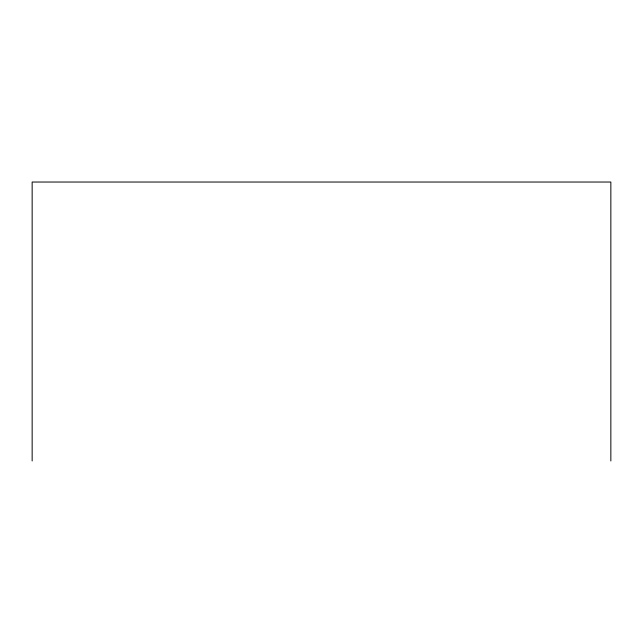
<?xml version="1.0" encoding="UTF-8"?>
<svg xmlns="http://www.w3.org/2000/svg" width="643" height="643" viewBox="0 0 643 643"><rect width="100%" height="100%" fill="white"/><g stroke="black" fill="none" stroke-linecap="round" stroke-linejoin="round"><path stroke-width="0.96" d="M610.85 460.967L610.85 182.033L32.15 182.033L32.15 460.967"/></g></svg>
